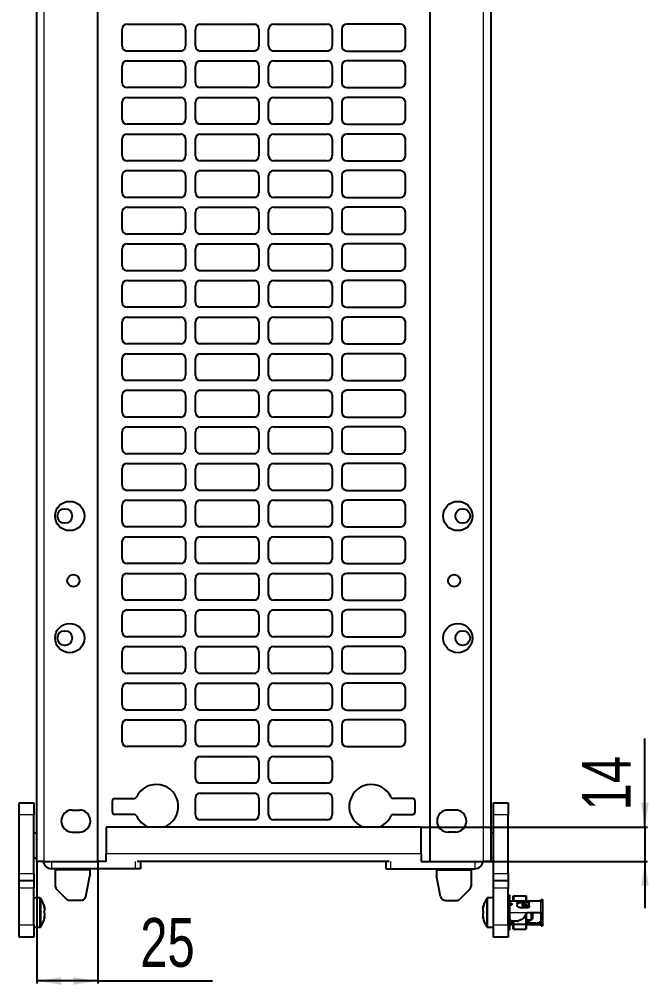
# Model space of a CAD drawing. Header units: millimetres. Extents: x -287 to 523, y -14 to 1990.
# Drawn here: x 265.5 to 523.4, y 114.7 to 510.3 of the extents above; entities that cross this region are included whole.
import ezdxf

# ---------------------------------------------------------------- set-up
doc = ezdxf.new("R2010")
doc.units = ezdxf.units.MM
doc.layers.add('FORMAT', color=7, linetype='Continuous')
doc.styles.add('SLDTEXTSTYLE0', font='TXT', dxfattribs={"width": 0.75})
doc.dimstyles.new('SLDDIMSTYLE0', dxfattribs={"dimtxt": 20, "dimasz": 10, "dimexe": 0, "dimexo": 0.0625, "dimgap": 5, "dimtad": 2, "dimdec": 1, "dimrnd": 1e-09, "dimzin": 12, "dimdsep": 46, "dimtxsty": 'SLDTEXTSTYLE0', "dimsah": 1, "dimcen": 0.09, "dimadec": 0, "dimazin": 3, "dimtfac": 1, "dimtofl": 0, "dimtmove": 0, "dimatfit": 3, "dimfxl": 0, "dimfrac": 2, "dimtolj": 1, "dimtzin": 12, "dimarcsym": 0})
doc.dimstyles.new('SLDDIMSTYLE1', dxfattribs={"dimtxt": 20, "dimasz": 10, "dimexe": 0, "dimexo": 0.0625, "dimgap": 5, "dimtad": 2, "dimdec": 1, "dimrnd": 1e-09, "dimzin": 12, "dimdsep": 46, "dimtxsty": 'SLDTEXTSTYLE0', "dimsah": 1, "dimcen": 0.09, "dimadec": 0, "dimazin": 3, "dimtfac": 1, "dimtmove": 0, "dimatfit": 0, "dimfxl": 0, "dimfrac": 2, "dimtolj": 1, "dimtzin": 12, "dimarcsym": 0})

# ---------------------------------------------------------------- blocks, each defined once
blk = doc.blocks.new('_D_7')
at = {"layer": 'FORMAT'}
for p, q in [((272.67, 165.25), (272.67, 115.26)), ((297.67, 165.25), (297.67, 115.26)), ((297.67, 116.26), (272.67, 116.26)), ((297.67, 116.26), (344.63, 116.26))]:
    blk.add_line(p, q, dxfattribs=at)
for points in [[(272.67, 116.26), (282.67, 114.72), (282.67, 117.8)], [(297.67, 116.26), (287.67, 117.8), (287.67, 114.72)]]:
    blk.add_solid(points, dxfattribs=at)
at = {"layer": 'FORMAT', "insert": (315.07, 142.04), "char_height": 20, "attachment_point": 1, "style": 'SLDTEXTSTYLE0'}
blk.add_mtext('25', dxfattribs=at)
blk = doc.blocks.new('_D_8')
at = {"layer": 'FORMAT'}
for p, q in [((521.82, 179.25), (521.82, 215.66)), ((430.18, 179.25), (522.82, 179.25)), ((521.82, 179.25), (521.82, 165.25)), ((430.18, 165.25), (522.82, 165.25)), ((521.82, 165.25), (521.82, 146.02))]:
    blk.add_line(p, q, dxfattribs=at)
for points in [[(521.82, 179.25), (523.36, 189.25), (520.28, 189.25)], [(521.82, 165.25), (520.28, 155.25), (523.36, 155.25)]]:
    blk.add_solid(points, dxfattribs=at)
at = {"layer": 'FORMAT', "insert": (496.04, 186.1), "char_height": 20, "attachment_point": 1, "rotation": 90, "style": 'SLDTEXTSTYLE0'}
blk.add_mtext('14', dxfattribs=at)

msp = doc.modelspace()

# ---------------------------------------------------------------- linework, layer by layer
at = {"color": 7, "linetype": 'Continuous', "lineweight": 25}
for p, q in [((272.67, 165.26), (272.67, 1848.26)), ((458.67, 1848.26), (458.67, 165.26)), ((297.67, 165.26), (297.67, 1819.06)), ((433.67, 1819.06), (433.67, 165.26)), ((309.67, 508.26), (331.67, 508.26)), ((339.67, 508.26), (361.67, 508.26)), ((369.67, 508.26), (391.67, 508.26)), ((421.67, 508.26), (399.67, 508.26)), ((307.67, 499.26), (307.67, 506.26)), ((333.67, 506.26), (333.67, 499.26)), ((337.67, 499.26), (337.67, 506.26)), ((363.67, 506.26), (363.67, 499.26)), ((367.67, 499.26), (367.67, 506.26)), ((393.67, 506.26), (393.67, 499.26)), ((397.67, 506.26), (397.67, 499.26)), ((423.67, 499.26), (423.67, 506.26)), ((331.67, 497.26), (309.67, 497.26)), ((361.67, 497.26), (339.67, 497.26)), ((391.67, 497.26), (369.67, 497.26)), ((399.67, 497.26), (421.67, 497.26)), ((307.67, 484.26), (307.67, 491.26)), ((309.67, 493.26), (331.67, 493.26)), ((333.67, 491.26), (333.67, 484.26)), ((337.67, 484.26), (337.67, 491.26)), ((339.67, 493.26), (361.67, 493.26)), ((363.67, 491.26), (363.67, 484.26)), ((367.67, 484.26), (367.67, 491.26)), ((369.67, 493.26), (391.67, 493.26)), ((393.67, 491.26), (393.67, 484.26)), ((397.67, 491.26), (397.67, 484.26)), ((421.67, 493.26), (399.67, 493.26)), ((423.67, 484.26), (423.67, 491.26)), ((331.67, 482.26), (309.67, 482.26)), ((361.67, 482.26), (339.67, 482.26)), ((391.67, 482.26), (369.67, 482.26)), ((399.67, 482.26), (421.67, 482.26)), ((307.67, 469.26), (307.67, 476.26)), ((309.67, 478.26), (331.67, 478.26)), ((333.67, 476.26), (333.67, 469.26)), ((337.67, 469.26), (337.67, 476.26)), ((339.67, 478.26), (361.67, 478.26)), ((363.67, 476.26), (363.67, 469.26)), ((367.67, 469.26), (367.67, 476.26)), ((369.67, 478.26), (391.67, 478.26)), ((393.67, 476.26), (393.67, 469.26)), ((397.67, 476.26), (397.67, 469.26)), ((421.67, 478.26), (399.67, 478.26)), ((423.67, 469.26), (423.67, 476.26)), ((331.67, 467.26), (309.67, 467.26)), ((361.67, 467.26), (339.67, 467.26)), ((391.67, 467.26), (369.67, 467.26)), ((399.67, 467.26), (421.67, 467.26)), ((309.67, 463.26), (331.67, 463.26)), ((339.67, 463.26), (361.67, 463.26)), ((369.67, 463.26), (391.67, 463.26)), ((421.67, 463.26), (399.67, 463.26)), ((307.67, 454.26), (307.67, 461.26)), ((333.67, 461.26), (333.67, 454.26)), ((337.67, 454.26), (337.67, 461.26)), ((363.67, 461.26), (363.67, 454.26)), ((367.67, 454.26), (367.67, 461.26)), ((393.67, 461.26), (393.67, 454.26)), ((397.67, 461.26), (397.67, 454.26)), ((423.67, 454.26), (423.67, 461.26)), ((331.67, 452.26), (309.67, 452.26)), ((361.67, 452.26), (339.67, 452.26)), ((391.67, 452.26), (369.67, 452.26)), ((399.67, 452.26), (421.67, 452.26)), ((309.67, 448.26), (331.67, 448.26)), ((339.67, 448.26), (361.67, 448.26)), ((369.67, 448.26), (391.67, 448.26)), ((421.67, 448.26), (399.67, 448.26)), ((307.67, 439.26), (307.67, 446.26)), ((333.67, 446.26), (333.67, 439.26)), ((337.67, 439.26), (337.67, 446.26)), ((363.67, 446.26), (363.67, 439.26)), ((367.67, 439.26), (367.67, 446.26)), ((393.67, 446.26), (393.67, 439.26)), ((397.67, 446.26), (397.67, 439.26)), ((423.67, 439.26), (423.67, 446.26)), ((331.67, 437.26), (309.67, 437.26)), ((361.67, 437.26), (339.67, 437.26)), ((391.67, 437.26), (369.67, 437.26)), ((399.67, 437.26), (421.67, 437.26)), ((307.67, 424.26), (307.67, 431.26)), ((309.67, 433.26), (331.67, 433.26)), ((333.67, 431.26), (333.67, 424.26)), ((337.67, 424.26), (337.67, 431.26)), ((339.67, 433.26), (361.67, 433.26)), ((363.67, 431.26), (363.67, 424.26)), ((367.67, 424.26), (367.67, 431.26)), ((369.67, 433.26), (391.67, 433.26)), ((393.67, 431.26), (393.67, 424.26)), ((397.67, 431.26), (397.67, 424.26)), ((421.67, 433.26), (399.67, 433.26)), ((423.67, 424.26), (423.67, 431.26)), ((331.67, 422.26), (309.67, 422.26)), ((361.67, 422.26), (339.67, 422.26)), ((391.67, 422.26), (369.67, 422.26)), ((399.67, 422.26), (421.67, 422.26)), ((307.67, 409.26), (307.67, 416.26)), ((309.67, 418.26), (331.67, 418.26)), ((333.67, 416.26), (333.67, 409.26)), ((337.67, 409.26), (337.67, 416.26)), ((339.67, 418.26), (361.67, 418.26)), ((363.67, 416.26), (363.67, 409.26)), ((367.67, 409.26), (367.67, 416.26)), ((369.67, 418.26), (391.67, 418.26)), ((393.67, 416.26), (393.67, 409.26)), ((397.67, 416.26), (397.67, 409.26)), ((421.67, 418.26), (399.67, 418.26)), ((423.67, 409.26), (423.67, 416.26)), ((331.67, 407.26), (309.67, 407.26)), ((361.67, 407.26), (339.67, 407.26)), ((391.67, 407.26), (369.67, 407.26)), ((399.67, 407.26), (421.67, 407.26)), ((307.67, 394.26), (307.67, 401.26)), ((309.67, 403.26), (331.67, 403.26)), ((333.67, 401.26), (333.67, 394.26)), ((337.67, 394.26), (337.67, 401.26)), ((339.67, 403.26), (361.67, 403.26)), ((363.67, 401.26), (363.67, 394.26)), ((367.67, 394.26), (367.67, 401.26)), ((369.67, 403.26), (391.67, 403.26)), ((393.67, 401.26), (393.67, 394.26)), ((397.67, 401.26), (397.67, 394.26)), ((421.67, 403.26), (399.67, 403.26)), ((423.67, 394.26), (423.67, 401.26)), ((331.67, 392.26), (309.67, 392.26)), ((361.67, 392.26), (339.67, 392.26)), ((391.67, 392.26), (369.67, 392.26)), ((399.67, 392.26), (421.67, 392.26)), ((309.67, 388.26), (331.67, 388.26)), ((339.67, 388.26), (361.67, 388.26)), ((369.67, 388.26), (391.67, 388.26)), ((421.67, 388.26), (399.67, 388.26)), ((307.67, 379.26), (307.67, 386.26)), ((333.67, 386.26), (333.67, 379.26)), ((337.67, 379.26), (337.67, 386.26)), ((363.67, 386.26), (363.67, 379.26)), ((367.67, 379.26), (367.67, 386.26)), ((393.67, 386.26), (393.67, 379.26)), ((397.67, 386.26), (397.67, 379.26)), ((423.67, 379.26), (423.67, 386.26)), ((331.67, 377.26), (309.67, 377.26)), ((361.67, 377.26), (339.67, 377.26)), ((391.67, 377.26), (369.67, 377.26)), ((399.67, 377.26), (421.67, 377.26)), ((309.67, 373.26), (331.67, 373.26)), ((339.67, 373.26), (361.67, 373.26)), ((369.67, 373.26), (391.67, 373.26)), ((421.67, 373.26), (399.67, 373.26)), ((307.67, 364.26), (307.67, 371.26)), ((333.67, 371.26), (333.67, 364.26)), ((337.67, 364.26), (337.67, 371.26)), ((363.67, 371.26), (363.67, 364.26)), ((367.67, 364.26), (367.67, 371.26)), ((393.67, 371.26), (393.67, 364.26)), ((397.67, 371.26), (397.67, 364.26)), ((423.67, 364.26), (423.67, 371.26)), ((331.67, 362.26), (309.67, 362.26)), ((361.67, 362.26), (339.67, 362.26)), ((391.67, 362.26), (369.67, 362.26)), ((399.67, 362.26), (421.67, 362.26)), ((307.67, 349.26), (307.67, 356.26)), ((309.67, 358.26), (331.67, 358.26)), ((333.67, 356.26), (333.67, 349.26)), ((337.67, 349.26), (337.67, 356.26)), ((339.67, 358.26), (361.67, 358.26)), ((363.67, 356.26), (363.67, 349.26)), ((367.67, 349.26), (367.67, 356.26)), ((369.67, 358.26), (391.67, 358.26)), ((393.67, 356.26), (393.67, 349.26)), ((397.67, 356.26), (397.67, 349.26)), ((421.67, 358.26), (399.67, 358.26)), ((423.67, 349.26), (423.67, 356.26)), ((331.67, 347.26), (309.67, 347.26)), ((361.67, 347.26), (339.67, 347.26)), ((391.67, 347.26), (369.67, 347.26)), ((399.67, 347.26), (421.67, 347.26)), ((307.67, 334.26), (307.67, 341.26)), ((309.67, 343.26), (331.67, 343.26)), ((333.67, 341.26), (333.67, 334.26)), ((337.67, 334.26), (337.67, 341.26)), ((339.67, 343.26), (361.67, 343.26)), ((363.67, 341.26), (363.67, 334.26)), ((367.67, 334.26), (367.67, 341.26)), ((369.67, 343.26), (391.67, 343.26)), ((393.67, 341.26), (393.67, 334.26)), ((397.67, 341.26), (397.67, 334.26)), ((421.67, 343.26), (399.67, 343.26)), ((423.67, 334.26), (423.67, 341.26)), ((331.67, 332.26), (309.67, 332.26)), ((361.67, 332.26), (339.67, 332.26)), ((391.67, 332.26), (369.67, 332.26)), ((399.67, 332.26), (421.67, 332.26)), ((307.67, 319.26), (307.67, 326.26)), ((309.67, 328.26), (331.67, 328.26)), ((333.67, 326.26), (333.67, 319.26)), ((337.67, 319.26), (337.67, 326.26)), ((339.67, 328.26), (361.67, 328.26)), ((363.67, 326.26), (363.67, 319.26)), ((367.67, 319.26), (367.67, 326.26)), ((369.67, 328.26), (391.67, 328.26)), ((393.67, 326.26), (393.67, 319.26)), ((397.67, 326.26), (397.67, 319.26)), ((421.67, 328.26), (399.67, 328.26)), ((423.67, 319.26), (423.67, 326.26)), ((331.67, 317.26), (309.67, 317.26)), ((361.67, 317.26), (339.67, 317.26)), ((391.67, 317.26), (369.67, 317.26)), ((399.67, 317.26), (421.67, 317.26)), ((309.67, 313.26), (331.67, 313.26)), ((339.67, 313.26), (361.67, 313.26)), ((369.67, 313.26), (391.67, 313.26)), ((421.67, 313.26), (399.67, 313.26)), ((307.67, 304.26), (307.67, 311.26)), ((333.67, 311.26), (333.67, 304.26)), ((337.67, 304.26), (337.67, 311.26)), ((363.67, 311.26), (363.67, 304.26)), ((367.67, 304.26), (367.67, 311.26)), ((393.67, 311.26), (393.67, 304.26)), ((397.67, 311.26), (397.67, 304.26)), ((423.67, 304.26), (423.67, 311.26)), ((331.67, 302.26), (309.67, 302.26)), ((361.67, 302.26), (339.67, 302.26)), ((391.67, 302.26), (369.67, 302.26)), ((399.67, 302.26), (421.67, 302.26)), ((309.67, 298.26), (331.67, 298.26)), ((339.67, 298.26), (361.67, 298.26)), ((369.67, 298.26), (391.67, 298.26)), ((421.67, 298.26), (399.67, 298.26)), ((307.67, 289.26), (307.67, 296.26)), ((333.67, 296.26), (333.67, 289.26)), ((337.67, 289.26), (337.67, 296.26)), ((363.67, 296.26), (363.67, 289.26)), ((367.67, 289.26), (367.67, 296.26)), ((393.67, 296.26), (393.67, 289.26)), ((397.67, 296.26), (397.67, 289.26)), ((423.67, 289.26), (423.67, 296.26)), ((331.67, 287.26), (309.67, 287.26)), ((361.67, 287.26), (339.67, 287.26)), ((391.67, 287.26), (369.67, 287.26)), ((399.67, 287.26), (421.67, 287.26)), ((307.67, 274.26), (307.67, 281.26)), ((309.67, 283.26), (331.67, 283.26)), ((333.67, 281.26), (333.67, 274.26)), ((337.67, 274.26), (337.67, 281.26)), ((339.67, 283.26), (361.67, 283.26)), ((363.67, 281.26), (363.67, 274.26)), ((367.67, 274.26), (367.67, 281.26)), ((369.67, 283.26), (391.67, 283.26)), ((393.67, 281.26), (393.67, 274.26)), ((397.67, 281.26), (397.67, 274.26)), ((421.67, 283.26), (399.67, 283.26)), ((423.67, 274.26), (423.67, 281.26)), ((331.67, 272.26), (309.67, 272.26)), ((361.67, 272.26), (339.67, 272.26)), ((391.67, 272.26), (369.67, 272.26)), ((399.67, 272.26), (421.67, 272.26)), ((307.67, 259.26), (307.67, 266.26)), ((309.67, 268.26), (331.67, 268.26)), ((333.67, 266.26), (333.67, 259.26)), ((337.67, 259.26), (337.67, 266.26)), ((339.67, 268.26), (361.67, 268.26)), ((363.67, 266.26), (363.67, 259.26)), ((367.67, 259.26), (367.67, 266.26)), ((369.67, 268.26), (391.67, 268.26)), ((393.67, 266.26), (393.67, 259.26)), ((397.67, 266.26), (397.67, 259.26)), ((421.67, 268.26), (399.67, 268.26)), ((423.67, 259.26), (423.67, 266.26)), ((331.67, 257.26), (309.67, 257.26)), ((361.67, 257.26), (339.67, 257.26)), ((391.67, 257.26), (369.67, 257.26)), ((399.67, 257.26), (421.67, 257.26)), ((309.67, 253.26), (331.67, 253.26)), ((339.67, 253.26), (361.67, 253.26)), ((369.67, 253.26), (391.67, 253.26)), ((421.67, 253.26), (399.67, 253.26)), ((307.67, 244.26), (307.67, 251.26)), ((333.67, 251.26), (333.67, 244.26)), ((337.67, 244.26), (337.67, 251.26)), ((363.67, 251.26), (363.67, 244.26)), ((367.67, 244.26), (367.67, 251.26)), ((393.67, 251.26), (393.67, 244.26)), ((397.67, 251.26), (397.67, 244.26)), ((423.67, 244.26), (423.67, 251.26)), ((331.67, 242.26), (309.67, 242.26)), ((361.67, 242.26), (339.67, 242.26)), ((391.67, 242.26), (369.67, 242.26)), ((399.67, 242.26), (421.67, 242.26)), ((309.67, 238.26), (331.67, 238.26)), ((339.67, 238.26), (361.67, 238.26)), ((369.67, 238.26), (391.67, 238.26)), ((421.67, 238.26), (399.67, 238.26)), ((307.67, 229.26), (307.67, 236.26)), ((333.67, 236.26), (333.67, 229.26)), ((337.67, 229.26), (337.67, 236.26)), ((363.67, 236.26), (363.67, 229.26)), ((367.67, 229.26), (367.67, 236.26)), ((393.67, 236.26), (393.67, 229.26)), ((397.67, 236.26), (397.67, 229.26)), ((423.67, 229.26), (423.67, 236.26)), ((331.67, 227.26), (309.67, 227.26)), ((361.67, 227.26), (339.67, 227.26)), ((391.67, 227.26), (369.67, 227.26)), ((399.67, 227.26), (421.67, 227.26)), ((309.67, 223.26), (331.67, 223.26)), ((339.67, 223.26), (361.67, 223.26)), ((369.67, 223.26), (391.67, 223.26)), ((421.67, 223.26), (399.67, 223.26)), ((307.67, 214.26), (307.67, 221.26)), ((333.67, 221.26), (333.67, 214.26)), ((337.67, 214.26), (337.67, 221.26)), ((363.67, 221.26), (363.67, 214.26)), ((367.67, 214.26), (367.67, 221.26)), ((393.67, 221.26), (393.67, 214.26)), ((397.67, 221.26), (397.67, 214.26)), ((423.67, 214.26), (423.67, 221.26)), ((331.67, 212.26), (309.67, 212.26)), ((361.67, 212.26), (339.67, 212.26)), ((391.67, 212.26), (369.67, 212.26)), ((399.67, 212.26), (421.67, 212.26)), ((337.67, 199.26), (337.67, 206.26)), ((339.67, 208.26), (361.67, 208.26)), ((363.67, 206.26), (363.67, 199.26)), ((367.67, 199.26), (367.67, 206.26)), ((369.67, 208.26), (391.67, 208.26)), ((393.67, 206.26), (393.67, 199.26)), ((361.67, 197.26), (339.67, 197.26)), ((391.67, 197.26), (369.67, 197.26)), ((303.67, 185.5), (303.67, 190)), ((304.67, 191), (312.62, 191)), ((337.67, 184.26), (337.67, 191.26)), ((339.67, 193.26), (361.67, 193.26)), ((363.67, 191.26), (363.67, 184.26)), ((367.67, 184.26), (367.67, 191.26)), ((369.67, 193.26), (391.67, 193.26)), ((393.67, 191.26), (393.67, 184.26)), ((426.67, 191), (418.72, 191)), ((427.67, 185.5), (427.67, 190)), ((265.52, 189.26), (271.52, 189.26)), ((265.52, 184.26), (265.52, 189.26)), ((271.52, 189.26), (271.52, 184.26)), ((287.17, 186.26), (290.17, 186.26)), ((444.17, 186.26), (441.17, 186.26)), ((459.82, 189.26), (465.82, 189.26)), ((459.82, 184.26), (459.82, 189.26)), ((465.82, 189.26), (465.82, 184.26)), ((265.52, 160.26), (265.52, 184.26)), ((271.52, 160.26), (271.52, 184.26)), ((312.62, 184.5), (304.67, 184.5)), ((361.67, 182.26), (339.67, 182.26)), ((391.67, 182.26), (369.67, 182.26)), ((418.72, 184.5), (426.67, 184.5)), ((459.82, 160.26), (459.82, 184.26)), ((465.82, 160.26), (465.82, 184.26)), ((430.17, 179.25), (301.17, 179.25)), ((301.17, 179.25), (301.17, 168.35)), ((430.17, 168.35), (430.17, 179.25)), ((272.67, 176.76), (271.52, 176.76)), ((287.17, 177.26), (290.17, 177.26)), ((444.17, 177.26), (441.17, 177.26)), ((459.82, 176.76), (458.67, 176.76)), ((271.52, 166.76), (272.67, 166.76)), ((301.17, 165.25), (301.17, 168.35)), ((430.17, 168.35), (430.17, 165.25)), ((458.67, 166.76), (459.82, 166.76)), ((275.77, 165.26), (272.67, 165.26)), ((275.77, 165.26), (297.67, 165.26)), ((313.12, 162.26), (278.77, 162.26)), ((280.27, 162.26), (280.27, 161.66)), ((294.42, 162.26), (294.42, 161.66)), ((301.17, 165.26), (297.67, 165.26)), ((315.12, 162.26), (313.12, 162.26)), ((417.1, 165.25), (313.75, 165.25)), ((315.12, 165.25), (315.12, 162.26)), ((415.72, 165.25), (415.72, 162.26)), ((415.72, 162.26), (417.72, 162.26)), ((417.72, 162.26), (452.07, 162.26)), ((430.17, 165.26), (433.67, 165.26)), ((433.67, 165.26), (455.57, 165.26)), ((436.42, 162.26), (436.42, 161.66)), ((450.57, 162.26), (450.57, 161.66)), ((458.67, 165.26), (455.57, 165.26)), ((265.52, 157.26), (265.52, 160.26)), ((271.52, 160.26), (271.52, 157.26)), ((280.27, 161.66), (280.27, 155.09)), ((292.74, 150.87), (294.42, 159.26)), ((294.42, 161.66), (294.42, 159.26)), ((436.42, 161.66), (436.42, 159.26)), ((438.1, 150.87), (436.42, 159.26)), ((450.57, 161.66), (450.57, 155.09)), ((459.82, 157.26), (459.82, 160.26)), ((465.82, 160.26), (465.82, 157.26)), ((271.52, 157.26), (265.52, 157.26)), ((265.52, 154.26), (265.52, 157.26)), ((265.52, 139.26), (265.52, 154.26)), ((271.52, 157.26), (271.52, 154.26)), ((271.52, 139.26), (271.52, 154.26)), ((465.82, 157.26), (459.82, 157.26)), ((459.82, 154.26), (459.82, 157.26)), ((459.82, 139.26), (459.82, 154.26)), ((465.82, 157.26), (465.82, 154.26)), ((465.82, 139.26), (465.82, 154.26)), ((280.86, 153.68), (284.69, 149.85)), ((449.99, 153.68), (446.16, 149.85)), ((466.32, 151.36), (465.82, 151.36)), ((466.32, 151.36), (466.32, 149.9)), ((467.82, 150.98), (468.02, 151.11)), ((467.82, 149.11), (467.82, 150.98)), ((468.02, 151.11), (468.02, 149.11)), ((468.02, 151.11), (473.11, 151.11)), ((473.11, 149.11), (473.11, 151.11)), ((473.11, 151.11), (473.22, 150.88)), ((473.22, 150.88), (473.22, 149.11)), ((273.85, 150.26), (271.52, 150.26)), ((290.78, 149.26), (286.1, 149.26)), ((440.06, 149.26), (444.74, 149.26)), ((459.82, 150.26), (457.5, 150.26)), ((465.82, 149.9), (466.32, 149.9)), ((465.82, 148.58), (466.32, 148.58)), ((466.32, 148.58), (466.32, 149.9)), ((466.32, 148.58), (466.32, 144.26)), ((466.62, 147.26), (466.36, 147.26)), ((466.52, 149.11), (477.12, 149.11)), ((466.77, 148.11), (466.52, 148.11)), ((466.77, 147.71), (466.52, 147.71)), ((466.77, 147.22), (466.52, 147.22)), ((466.62, 147.22), (466.62, 147.71)), ((467.32, 147.75), (467.32, 147.63)), ((469.42, 148.01), (469.42, 147.34)), ((470.62, 148.66), (473.92, 148.66)), ((472.34, 148.21), (470.62, 148.21)), ((471.49, 147.46), (471.49, 147.48)), ((471.54, 147.32), (471.77, 147.02)), ((473.11, 146.31), (473.11, 147.08)), ((473.22, 147.04), (473.22, 146.31)), ((474.42, 148.42), (474.42, 148.21)), ((474.42, 147.08), (474.42, 148.21)), ((474.42, 147.08), (474.42, 146.75)), ((477.12, 149.11), (479.12, 149.11)), ((479.32, 149.69), (479.82, 149.69)), ((479.32, 149.08), (479.32, 149.69)), ((479.82, 149.69), (479.82, 148.41)), ((479.82, 148.41), (479.82, 144.26)), ((455.4, 146.11), (455.43, 146.11)), ((466.32, 144.26), (465.82, 144.26)), ((465.82, 142.96), (466.32, 142.96)), ((466.32, 142.42), (465.82, 142.42)), ((466.32, 144.26), (466.52, 144.26)), ((466.32, 142.96), (466.32, 142.42)), ((466.32, 142.82), (466.52, 142.81)), ((466.32, 142.42), (466.32, 137.16)), ((466.52, 141.51), (466.52, 144.26)), ((470.62, 146.31), (473.92, 146.31)), ((472.37, 142.26), (473.52, 144.26)), ((473.11, 142.26), (473.11, 143.54)), ((473.22, 143.74), (473.22, 142.26)), ((473.52, 144.26), (479.12, 144.26)), ((475.32, 141.26), (475.32, 144.26)), ((475.82, 144.26), (475.82, 141.76)), ((479.12, 144.26), (479.82, 144.26)), ((479.32, 144.13), (479.32, 144.26)), ((479.32, 144.13), (479.82, 144.13)), ((479.32, 142.44), (479.32, 144.13)), ((479.32, 142.44), (479.82, 142.44)), ((479.32, 138.83), (479.32, 142.44)), ((479.82, 144.26), (479.82, 144.13)), ((479.82, 144.13), (479.82, 142.44)), ((479.82, 142.44), (479.82, 138.83)), ((265.52, 134.26), (265.52, 139.26)), ((271.52, 139.26), (271.52, 134.26)), ((459.82, 134.26), (459.82, 139.26)), ((465.82, 139.26), (465.82, 134.26)), ((466.32, 141.26), (466.57, 141.26)), ((466.62, 140.81), (466.52, 140.81)), ((467.82, 139.91), (466.52, 139.91)), ((466.52, 139.41), (467.82, 139.41)), ((466.62, 140.11), (466.62, 141.14)), ((466.62, 140.11), (467.82, 140.11)), ((469.42, 140.76), (467.27, 140.76)), ((467.82, 139.58), (467.82, 140.76)), ((468.02, 139.57), (467.82, 139.58)), ((467.82, 137.55), (467.82, 139.58)), ((468.02, 140.76), (468.02, 139.57)), ((468.02, 139.57), (473.11, 139.57)), ((468.02, 139.57), (468.02, 137.42)), ((472.37, 142.26), (473.11, 142.26)), ((473.11, 139.57), (473.11, 142.26)), ((473.22, 142.26), (473.11, 142.26)), ((473.22, 139.6), (473.11, 139.57)), ((473.11, 137.42), (473.11, 139.57)), ((473.22, 142.26), (473.22, 139.6)), ((473.22, 141.26), (475.32, 141.26)), ((474.42, 140.72), (473.22, 140.6)), ((473.92, 140.32), (473.22, 140.32)), ((477.12, 139.91), (473.22, 139.91)), ((473.22, 139.6), (473.22, 137.65)), ((473.22, 139.41), (477.12, 139.41)), ((474.42, 140.72), (474.42, 141.26)), ((474.42, 140.56), (474.42, 140.72)), ((475.32, 141.26), (475.82, 141.76)), ((477.12, 139.91), (477.12, 139.41)), ((477.12, 139.41), (479.12, 139.41)), ((478.62, 140.32), (478.62, 139.87)), ((479.12, 140.32), (478.62, 140.32)), ((478.62, 139.87), (479.12, 139.87)), ((479.12, 139.87), (479.12, 140.32)), ((479.32, 138.83), (479.82, 138.83)), ((271.52, 138.26), (273.85, 138.26)), ((457.5, 138.26), (459.82, 138.26)), ((465.82, 137.16), (466.32, 137.16)), ((468.02, 137.42), (467.82, 137.55)), ((468.02, 137.42), (473.11, 137.42)), ((473.22, 137.65), (473.11, 137.42)), ((271.52, 134.26), (265.52, 134.26)), ((465.82, 134.26), (459.82, 134.26))]:
    msp.add_line(p, q, dxfattribs=at)
at = {"color": 8, "linetype": 'Continuous', "lineweight": 18}
for p, q in [((275.77, 165.26), (275.77, 1819.06)), ((455.57, 1819.06), (455.57, 165.26)), ((271.52, 184.26), (265.52, 184.26)), ((465.82, 184.26), (459.82, 184.26)), ((430.17, 168.35), (301.17, 168.35)), ((278.77, 165.26), (278.77, 162.26)), ((313.12, 162.26), (313.12, 165.25)), ((417.72, 162.26), (417.72, 165.25)), ((452.07, 165.26), (452.07, 162.26)), ((265.52, 160.26), (271.52, 160.26)), ((294.42, 161.66), (280.27, 161.66)), ((436.42, 161.66), (450.57, 161.66)), ((459.82, 160.26), (465.82, 160.26)), ((271.52, 154.26), (265.52, 154.26)), ((465.82, 154.26), (459.82, 154.26)), ((273.85, 150.26), (273.85, 147.82)), ((273.85, 147.82), (273.85, 138.26)), ((274.29, 150.03), (274.29, 147.69)), ((274.29, 147.69), (274.29, 138.49)), ((457.06, 138.49), (457.06, 150.03)), ((457.5, 138.26), (457.5, 150.26)), ((466.52, 149.11), (466.52, 148.11)), ((466.52, 147.22), (466.52, 144.26)), ((466.77, 147.71), (466.77, 148.11)), ((470.62, 148.66), (470.62, 148.21)), ((473.92, 148.21), (473.92, 148.66)), ((479.12, 144.26), (479.12, 149.11)), ((466.52, 144.26), (473.52, 144.26)), ((479.12, 140.52), (479.12, 144.26)), ((265.52, 139.26), (271.52, 139.26)), ((459.82, 139.26), (465.82, 139.26)), ((466.52, 140.81), (466.52, 139.91))]:
    msp.add_line(p, q, dxfattribs=at)
at = {"color": 7, "linetype": 'Continuous', "lineweight": 25, "flags": 128}
for points in [[(416.18, 181.53), (416.31, 181.68), (416.34, 181.71)], [(466.32, 147.74), (466.39, 147.72), (466.52, 147.71)], [(466.32, 147.34), (466.33, 147.31), (466.34, 147.29), (466.36, 147.27), (466.38, 147.25), (466.41, 147.24), (466.45, 147.22), (466.48, 147.22), (466.52, 147.22)], [(466.62, 147.39), (466.58, 147.3), (466.57, 147.26)], [(466.32, 140.79), (466.39, 140.8), (466.52, 140.81)], [(466.32, 139.88), (466.39, 139.9), (466.52, 139.91)], [(479.12, 139.41), (479.26, 139.43), (479.32, 139.44)]]:
    msp.add_lwpolyline(points, dxfattribs=at)
at = {"color": 7, "linetype": 'Continuous', "lineweight": 25}
for centre, radius in [((286.17, 306.76), 6), ((445.17, 306.76), 6), ((284.17, 306.76), 3), ((447.17, 306.76), 3), ((287.67, 280.26), 2.5), ((443.67, 280.26), 2.5), ((286.17, 256.76), 6), ((445.17, 256.76), 6), ((284.17, 256.76), 3), ((447.17, 256.76), 3)]:
    msp.add_circle(centre, radius, dxfattribs=at)
for centre, radius, start, end in [((309.67, 506.26), 2, 90, 180), ((331.67, 506.26), 2, 0, 90), ((339.67, 506.26), 2, 90, 180), ((361.67, 506.26), 2, 0, 90), ((369.67, 506.26), 2, 90, 180), ((391.67, 506.26), 2, 0, 90), ((399.67, 506.26), 2, 90, 180), ((421.67, 506.26), 2, 0, 90), ((309.67, 499.26), 2, 180, 270), ((331.67, 499.26), 2, 270, 0), ((339.67, 499.26), 2, 180, 270), ((361.67, 499.26), 2, 270, 0), ((369.67, 499.26), 2, 180, 270), ((391.67, 499.26), 2, 270, 0), ((399.67, 499.26), 2, 180, 270), ((421.67, 499.26), 2, 270, 0), ((309.67, 491.26), 2, 90, 180), ((331.67, 491.26), 2, 0, 90), ((339.67, 491.26), 2, 90, 180), ((361.67, 491.26), 2, 0, 90), ((369.67, 491.26), 2, 90, 180), ((391.67, 491.26), 2, 0, 90), ((399.67, 491.26), 2, 90, 180), ((421.67, 491.26), 2, 0, 90), ((309.67, 484.26), 2, 180, 270), ((331.67, 484.26), 2, 270, 0), ((339.67, 484.26), 2, 180, 270), ((361.67, 484.26), 2, 270, 0), ((369.67, 484.26), 2, 180, 270), ((391.67, 484.26), 2, 270, 0), ((399.67, 484.26), 2, 180, 270), ((421.67, 484.26), 2, 270, 0), ((309.67, 476.26), 2, 90, 180), ((331.67, 476.26), 2, 0, 90), ((339.67, 476.26), 2, 90, 180), ((361.67, 476.26), 2, 0, 90), ((369.67, 476.26), 2, 90, 180), ((391.67, 476.26), 2, 0, 90), ((399.67, 476.26), 2, 90, 180), ((421.67, 476.26), 2, 0, 90), ((309.67, 469.26), 2, 180, 270), ((331.67, 469.26), 2, 270, 0), ((339.67, 469.26), 2, 180, 270), ((361.67, 469.26), 2, 270, 0), ((369.67, 469.26), 2, 180, 270), ((391.67, 469.26), 2, 270, 0), ((399.67, 469.26), 2, 180, 270), ((421.67, 469.26), 2, 270, 0), ((309.67, 461.26), 2, 90, 180), ((331.67, 461.26), 2, 0, 90), ((339.67, 461.26), 2, 90, 180), ((361.67, 461.26), 2, 0, 90), ((369.67, 461.26), 2, 90, 180), ((391.67, 461.26), 2, 0, 90), ((399.67, 461.26), 2, 90, 180), ((421.67, 461.26), 2, 0, 90), ((309.67, 454.26), 2, 180, 270), ((331.67, 454.26), 2, 270, 0), ((339.67, 454.26), 2, 180, 270), ((361.67, 454.26), 2, 270, 0), ((369.67, 454.26), 2, 180, 270), ((391.67, 454.26), 2, 270, 0), ((399.67, 454.26), 2, 180, 270), ((421.67, 454.26), 2, 270, 0), ((309.67, 446.26), 2, 90, 180), ((331.67, 446.26), 2, 0, 90), ((339.67, 446.26), 2, 90, 180), ((361.67, 446.26), 2, 0, 90), ((369.67, 446.26), 2, 90, 180), ((391.67, 446.26), 2, 0, 90), ((399.67, 446.26), 2, 90, 180), ((421.67, 446.26), 2, 0, 90), ((309.67, 439.26), 2, 180, 270), ((331.67, 439.26), 2, 270, 0), ((339.67, 439.26), 2, 180, 270), ((361.67, 439.26), 2, 270, 0), ((369.67, 439.26), 2, 180, 270), ((391.67, 439.26), 2, 270, 0), ((399.67, 439.26), 2, 180, 270), ((421.67, 439.26), 2, 270, 0), ((309.67, 431.26), 2, 90, 180), ((331.67, 431.26), 2, 0, 90), ((339.67, 431.26), 2, 90, 180), ((361.67, 431.26), 2, 0, 90), ((369.67, 431.26), 2, 90, 180), ((391.67, 431.26), 2, 0, 90), ((399.67, 431.26), 2, 90, 180), ((421.67, 431.26), 2, 0, 90), ((309.67, 424.26), 2, 180, 270), ((331.67, 424.26), 2, 270, 0), ((339.67, 424.26), 2, 180, 270), ((361.67, 424.26), 2, 270, 0), ((369.67, 424.26), 2, 180, 270), ((391.67, 424.26), 2, 270, 0), ((399.67, 424.26), 2, 180, 270), ((421.67, 424.26), 2, 270, 0), ((309.67, 416.26), 2, 90, 180), ((331.67, 416.26), 2, 0, 90), ((339.67, 416.26), 2, 90, 180), ((361.67, 416.26), 2, 0, 90), ((369.67, 416.26), 2, 90, 180), ((391.67, 416.26), 2, 0, 90), ((399.67, 416.26), 2, 90, 180), ((421.67, 416.26), 2, 0, 90), ((309.67, 409.26), 2, 180, 270), ((331.67, 409.26), 2, 270, 0), ((339.67, 409.26), 2, 180, 270), ((361.67, 409.26), 2, 270, 0), ((369.67, 409.26), 2, 180, 270), ((391.67, 409.26), 2, 270, 0), ((399.67, 409.26), 2, 180, 270), ((421.67, 409.26), 2, 270, 0), ((309.67, 401.26), 2, 90, 180), ((331.67, 401.26), 2, 0, 90), ((339.67, 401.26), 2, 90, 180), ((361.67, 401.26), 2, 0, 90), ((369.67, 401.26), 2, 90, 180), ((391.67, 401.26), 2, 0, 90), ((399.67, 401.26), 2, 90, 180), ((421.67, 401.26), 2, 0, 90), ((309.67, 394.26), 2, 180, 270), ((331.67, 394.26), 2, 270, 0), ((339.67, 394.26), 2, 180, 270), ((361.67, 394.26), 2, 270, 0), ((369.67, 394.26), 2, 180, 270), ((391.67, 394.26), 2, 270, 0), ((399.67, 394.26), 2, 180, 270), ((421.67, 394.26), 2, 270, 0), ((309.67, 386.26), 2, 90, 180), ((331.67, 386.26), 2, 0, 90), ((339.67, 386.26), 2, 90, 180), ((361.67, 386.26), 2, 0, 90), ((369.67, 386.26), 2, 90, 180), ((391.67, 386.26), 2, 0, 90), ((399.67, 386.26), 2, 90, 180), ((421.67, 386.26), 2, 0, 90), ((309.67, 379.26), 2, 180, 270), ((331.67, 379.26), 2, 270, 0), ((339.67, 379.26), 2, 180, 270), ((361.67, 379.26), 2, 270, 0), ((369.67, 379.26), 2, 180, 270), ((391.67, 379.26), 2, 270, 0), ((399.67, 379.26), 2, 180, 270), ((421.67, 379.26), 2, 270, 0), ((309.67, 371.26), 2, 90, 180), ((331.67, 371.26), 2, 0, 90), ((339.67, 371.26), 2, 90, 180), ((361.67, 371.26), 2, 0, 90), ((369.67, 371.26), 2, 90, 180), ((391.67, 371.26), 2, 0, 90), ((399.67, 371.26), 2, 90, 180), ((421.67, 371.26), 2, 0, 90), ((309.67, 364.26), 2, 180, 270), ((331.67, 364.26), 2, 270, 0), ((339.67, 364.26), 2, 180, 270), ((361.67, 364.26), 2, 270, 0), ((369.67, 364.26), 2, 180, 270), ((391.67, 364.26), 2, 270, 0), ((399.67, 364.26), 2, 180, 270), ((421.67, 364.26), 2, 270, 0), ((309.67, 356.26), 2, 90, 180), ((331.67, 356.26), 2, 0, 90), ((339.67, 356.26), 2, 90, 180), ((361.67, 356.26), 2, 0, 90), ((369.67, 356.26), 2, 90, 180), ((391.67, 356.26), 2, 0, 90), ((399.67, 356.26), 2, 90, 180), ((421.67, 356.26), 2, 0, 90), ((309.67, 349.26), 2, 180, 270), ((331.67, 349.26), 2, 270, 0), ((339.67, 349.26), 2, 180, 270), ((361.67, 349.26), 2, 270, 0), ((369.67, 349.26), 2, 180, 270), ((391.67, 349.26), 2, 270, 0), ((399.67, 349.26), 2, 180, 270), ((421.67, 349.26), 2, 270, 0), ((309.67, 341.26), 2, 90, 180), ((331.67, 341.26), 2, 0, 90), ((339.67, 341.26), 2, 90, 180), ((361.67, 341.26), 2, 0, 90), ((369.67, 341.26), 2, 90, 180), ((391.67, 341.26), 2, 0, 90), ((399.67, 341.26), 2, 90, 180), ((421.67, 341.26), 2, 0, 90), ((309.67, 334.26), 2, 180, 270), ((331.67, 334.26), 2, 270, 0), ((339.67, 334.26), 2, 180, 270), ((361.67, 334.26), 2, 270, 0), ((369.67, 334.26), 2, 180, 270), ((391.67, 334.26), 2, 270, 0), ((399.67, 334.26), 2, 180, 270), ((421.67, 334.26), 2, 270, 0), ((309.67, 326.26), 2, 90, 180), ((331.67, 326.26), 2, 0, 90), ((339.67, 326.26), 2, 90, 180), ((361.67, 326.26), 2, 0, 90), ((369.67, 326.26), 2, 90, 180), ((391.67, 326.26), 2, 0, 90), ((399.67, 326.26), 2, 90, 180), ((421.67, 326.26), 2, 0, 90), ((309.67, 319.26), 2, 180, 270), ((331.67, 319.26), 2, 270, 0), ((339.67, 319.26), 2, 180, 270), ((361.67, 319.26), 2, 270, 0), ((369.67, 319.26), 2, 180, 270), ((391.67, 319.26), 2, 270, 0), ((399.67, 319.26), 2, 180, 270), ((421.67, 319.26), 2, 270, 0), ((309.67, 311.26), 2, 90, 180), ((331.67, 311.26), 2, 0, 90), ((339.67, 311.26), 2, 90, 180), ((361.67, 311.26), 2, 0, 90), ((369.67, 311.26), 2, 90, 180), ((391.67, 311.26), 2, 0, 90), ((399.67, 311.26), 2, 90, 180), ((421.67, 311.26), 2, 0, 90), ((309.67, 304.26), 2, 180, 270), ((331.67, 304.26), 2, 270, 0), ((339.67, 304.26), 2, 180, 270), ((361.67, 304.26), 2, 270, 0), ((369.67, 304.26), 2, 180, 270), ((391.67, 304.26), 2, 270, 0), ((399.67, 304.26), 2, 180, 270), ((421.67, 304.26), 2, 270, 0), ((309.67, 296.26), 2, 90, 180), ((331.67, 296.26), 2, 0, 90), ((339.67, 296.26), 2, 90, 180), ((361.67, 296.26), 2, 0, 90), ((369.67, 296.26), 2, 90, 180), ((391.67, 296.26), 2, 0, 90), ((399.67, 296.26), 2, 90, 180), ((421.67, 296.26), 2, 0, 90), ((309.67, 289.26), 2, 180, 270), ((331.67, 289.26), 2, 270, 0), ((339.67, 289.26), 2, 180, 270), ((361.67, 289.26), 2, 270, 0), ((369.67, 289.26), 2, 180, 270), ((391.67, 289.26), 2, 270, 0), ((399.67, 289.26), 2, 180, 270), ((421.67, 289.26), 2, 270, 0), ((309.67, 281.26), 2, 90, 180), ((331.67, 281.26), 2, 0, 90), ((339.67, 281.26), 2, 90, 180), ((361.67, 281.26), 2, 0, 90), ((369.67, 281.26), 2, 90, 180), ((391.67, 281.26), 2, 0, 90), ((399.67, 281.26), 2, 90, 180), ((421.67, 281.26), 2, 0, 90), ((309.67, 274.26), 2, 180, 270), ((331.67, 274.26), 2, 270, 0), ((339.67, 274.26), 2, 180, 270), ((361.67, 274.26), 2, 270, 0), ((369.67, 274.26), 2, 180, 270), ((391.67, 274.26), 2, 270, 0), ((399.67, 274.26), 2, 180, 270), ((421.67, 274.26), 2, 270, 0), ((309.67, 266.26), 2, 90, 180), ((331.67, 266.26), 2, 0, 90), ((339.67, 266.26), 2, 90, 180), ((361.67, 266.26), 2, 0, 90), ((369.67, 266.26), 2, 90, 180), ((391.67, 266.26), 2, 0, 90), ((399.67, 266.26), 2, 90, 180), ((421.67, 266.26), 2, 0, 90), ((309.67, 259.26), 2, 180, 270), ((331.67, 259.26), 2, 270, 0), ((339.67, 259.26), 2, 180, 270), ((361.67, 259.26), 2, 270, 0), ((369.67, 259.26), 2, 180, 270), ((391.67, 259.26), 2, 270, 0), ((399.67, 259.26), 2, 180, 270), ((421.67, 259.26), 2, 270, 0), ((309.67, 251.26), 2, 90, 180), ((331.67, 251.26), 2, 0, 90), ((339.67, 251.26), 2, 90, 180), ((361.67, 251.26), 2, 0, 90), ((369.67, 251.26), 2, 90, 180), ((391.67, 251.26), 2, 0, 90), ((399.67, 251.26), 2, 90, 180), ((421.67, 251.26), 2, 0, 90), ((309.67, 244.26), 2, 180, 270), ((331.67, 244.26), 2, 270, 0), ((339.67, 244.26), 2, 180, 270), ((361.67, 244.26), 2, 270, 0), ((369.67, 244.26), 2, 180, 270), ((391.67, 244.26), 2, 270, 0), ((399.67, 244.26), 2, 180, 270), ((421.67, 244.26), 2, 270, 0), ((309.67, 236.26), 2, 90, 180), ((331.67, 236.26), 2, 0, 90), ((339.67, 236.26), 2, 90, 180), ((361.67, 236.26), 2, 0, 90), ((369.67, 236.26), 2, 90, 180), ((391.67, 236.26), 2, 0, 90), ((399.67, 236.26), 2, 90, 180), ((421.67, 236.26), 2, 0, 90), ((309.67, 229.26), 2, 180, 270), ((331.67, 229.26), 2, 270, 0), ((339.67, 229.26), 2, 180, 270), ((361.67, 229.26), 2, 270, 0), ((369.67, 229.26), 2, 180, 270), ((391.67, 229.26), 2, 270, 0), ((399.67, 229.26), 2, 180, 270), ((421.67, 229.26), 2, 270, 0), ((309.67, 221.26), 2, 90, 180), ((331.67, 221.26), 2, 0, 90), ((339.67, 221.26), 2, 90, 180), ((361.67, 221.26), 2, 0, 90), ((369.67, 221.26), 2, 90, 180), ((391.67, 221.26), 2, 0, 90), ((399.67, 221.26), 2, 90, 180), ((421.67, 221.26), 2, 0, 90), ((309.67, 214.26), 2, 180, 270), ((331.67, 214.26), 2, 270, 0), ((339.67, 214.26), 2, 180, 270), ((361.67, 214.26), 2, 270, 0), ((369.67, 214.26), 2, 180, 270), ((391.67, 214.26), 2, 270, 0), ((399.67, 214.26), 2, 180, 270), ((421.67, 214.26), 2, 270, 0), ((339.67, 206.26), 2, 90, 180), ((361.67, 206.26), 2, 0, 90), ((369.67, 206.26), 2, 90, 180), ((391.67, 206.26), 2, 0, 90), ((339.67, 199.26), 2, 180, 270), ((361.67, 199.26), 2, 270, 0), ((369.67, 199.26), 2, 180, 270), ((391.67, 199.26), 2, 270, 0), ((321.67, 187.75), 9, 289.1881, 154.8493), ((409.67, 187.75), 9, 25.1507, 250.8119), ((304.67, 190), 1, 90, 180), ((312.62, 192), 1, 270, 334.8493), ((339.67, 191.26), 2, 90, 180), ((361.67, 191.26), 2, 0, 90), ((369.67, 191.26), 2, 90, 180), ((391.67, 191.26), 2, 0, 90), ((418.72, 192), 1, 205.1507, 270), ((426.67, 190), 1, 0, 90), ((287.17, 181.76), 4.5, 90, 270), ((290.17, 181.76), 4.5, 270, 90), ((441.17, 181.76), 4.5, 90, 270), ((444.17, 181.76), 4.5, 270, 90), ((304.67, 185.5), 1, 180, 270), ((312.62, 183.5), 1, 25.1507, 90), ((321.67, 187.75), 9, 205.1507, 250.8119), ((339.67, 184.26), 2, 180, 270), ((361.67, 184.26), 2, 270, 0), ((369.67, 184.26), 2, 180, 270), ((391.67, 184.26), 2, 270, 0), ((409.67, 187.75), 9, 289.1881, 334.8493), ((418.72, 183.5), 1, 90, 154.8493), ((426.67, 185.5), 1, 270, 0), ((278.77, 165.86), 3.6, 189.5941, 270), ((452.07, 165.86), 3.6, 270, 350.4059), ((282.27, 155.09), 2, 180, 225), ((448.57, 155.09), 2, 315, 0), ((290.78, 151.26), 2, 270, 348.6901), ((440.06, 151.26), 2, 191.3099, 270), ((273.85, 149.72), 0.54, 35.2515, 90), ((266.12, 144.26), 10, 11.0263, 35.2515), ((286.1, 151.26), 2, 225, 270), ((444.74, 151.26), 2, 270, 315), ((465.22, 144.26), 10, 144.7485, 168.9879), ((457.5, 149.72), 0.54, 90, 144.7485), ((466.52, 149.31), 0.2, 180, 270), ((466.5, 148.29), 0.183, 187.3339, 275.8124), ((479.12, 148.41), 0.7, 360, 90), ((273.85, 138.8), 0.54, 270, 324.7485), ((266.12, 144.26), 10, 324.7485, 348.9291), ((465.22, 144.26), 10, 191.0195, 215.2515), ((457.5, 138.8), 0.54, 215.2515, 270), ((466.42, 141.18), 0.0996, 125.5332, 176.0721), ((466.52, 139.21), 0.2, 90, 180), ((467.27, 141.51), 0.75, 180, 270), ((469.42, 141.51), 0.75, 270, 285.0484), ((479.12, 140.11), 0.2, 270, 360)]:
    msp.add_arc(centre, radius, start, end, dxfattribs=at)
for points, knots in [([(275.72, 142.01), (275.72, 142.02), (275.72, 142.03), (275.73, 142.08), (275.77, 142.28), (275.86, 142.63), (275.92, 143.08), (275.95, 143.49), (275.93, 143.9), (275.85, 144.16), (275.77, 144.37), (275.74, 144.46), (275.73, 144.52), (275.72, 144.56), (275.72, 144.58), (275.72, 144.61), (275.73, 144.66), (275.79, 144.78), (275.88, 144.92), (275.95, 145.18), (275.94, 145.59), (275.88, 146.06), (275.8, 146.46), (275.75, 146.71), (275.73, 146.78), (275.72, 146.82), (275.72, 146.83), (275.72, 146.84), (275.73, 146.83), (275.78, 146.73), (275.86, 146.48), (275.93, 146.24), (275.95, 146.11), (275.94, 146.12), (275.94, 146.12)], [0, 0, 0, 0, 0.003345, 0.008051, 0.021089, 0.079366, 0.148702, 0.192613, 0.236883, 0.333397, 0.365116, 0.38101, 0.389, 0.39245, 0.395936, 0.398929, 0.404202, 0.420534, 0.496786, 0.57371, 0.618848, 0.683268, 0.755446, 0.773497, 0.782566, 0.786215, 0.789905, 0.793055, 0.797819, 0.811366, 0.872185, 0.942602, 0.985944, 1, 1, 1, 1]), ([(455.4, 146.12), (455.4, 146.13), (455.4, 146.15), (455.46, 146.39), (455.53, 146.64), (455.59, 146.79), (455.61, 146.83), (455.62, 146.84), (455.62, 146.83), (455.62, 146.81), (455.61, 146.77), (455.57, 146.58), (455.49, 146.22), (455.42, 145.77), (455.39, 145.38), (455.42, 145.03), (455.5, 144.87), (455.58, 144.73), (455.61, 144.66), (455.62, 144.62), (455.62, 144.59), (455.62, 144.56), (455.62, 144.52), (455.6, 144.45), (455.52, 144.24), (455.43, 144), (455.39, 143.6), (455.41, 143.11), (455.48, 142.67), (455.56, 142.34), (455.58, 142.22), (455.6, 142.13), (455.62, 142.07), (455.62, 142.03), (455.62, 142.02), (455.62, 142.01)], [0, 0, 0, 0, 0.038395, 0.101606, 0.171866, 0.187862, 0.204006, 0.207638, 0.210677, 0.21372, 0.218356, 0.231131, 0.28809, 0.360901, 0.404711, 0.448836, 0.549423, 0.579372, 0.5944, 0.600457, 0.603752, 0.607074, 0.610825, 0.617556, 0.643246, 0.744679, 0.792601, 0.841136, 0.935328, 0.958581, 0.973366, 0.983098, 0.992885, 0.996792, 1, 1, 1, 1]), ([(466.77, 148.11), (466.83, 148.11), (466.96, 148.1), (467.12, 148.04), (467.25, 147.95), (467.31, 147.85), (467.32, 147.78), (467.32, 147.75)], [0, 0, 0, 0, 0.214393, 0.428789, 0.643061, 0.856854, 1, 1, 1, 1]), ([(467.28, 147.49), (467.26, 147.52), (467.21, 147.59), (467.07, 147.67), (466.92, 147.71), (466.81, 147.71), (466.77, 147.71)], [0, 0, 0, 0, 0.252501, 0.531568, 0.811143, 1, 1, 1, 1]), ([(467.32, 147.63), (467.32, 147.59), (467.3, 147.5), (467.21, 147.37), (467.07, 147.28), (466.92, 147.22), (466.81, 147.22), (466.77, 147.22)], [0, 0, 0, 0, 0.2143054, 0.4286504, 0.6422794, 0.8562229, 1, 1, 1, 1]), ([(469.42, 148.01), (469.43, 148.1), (469.46, 148.26), (469.66, 148.45), (469.96, 148.58), (470.3, 148.65), (470.53, 148.66), (470.62, 148.66)], [0, 0, 0, 0, 0.212833, 0.42585, 0.635542, 0.846587, 1, 1, 1, 1]), ([(470.62, 148.21), (470.49, 148.2), (470.22, 148.19), (469.86, 148.1), (469.59, 147.95), (469.44, 147.75), (469.43, 147.61), (469.42, 147.54)], [0, 0, 0, 0, 0.212875, 0.425767, 0.637937, 0.847353, 1, 1, 1, 1]), ([(470.62, 146.31), (470.49, 146.32), (470.22, 146.35), (469.86, 146.53), (469.59, 146.8), (469.44, 147.08), (469.43, 147.26), (469.42, 147.34)], [0, 0, 0, 0, 0.2132377, 0.4264897, 0.6391595, 0.8495978, 1, 1, 1, 1]), ([(471.9, 147.99), (471.85, 147.97), (471.75, 147.92), (471.63, 147.8), (471.54, 147.67), (471.5, 147.56), (471.5, 147.5), (471.49, 147.48)], [0, 0, 0, 0, 0.225867, 0.451734, 0.677598, 0.903479, 1, 1, 1, 1]), ([(471.49, 147.46), (471.5, 147.42), (471.51, 147.34), (471.58, 147.27), (471.7, 147.23), (471.81, 147.23), (471.88, 147.25), (471.9, 147.26)], [0, 0, 0, 0, 0.2258834, 0.4517668, 0.6776501, 0.9035238, 1, 1, 1, 1]), ([(471.78, 147.03), (471.78, 147.01), (471.8, 147), (471.81, 146.98), (471.81, 146.98)], [0, 0, 0, 0, 0.872289, 1, 1, 1, 1]), ([(472.15, 146.95), (472.1, 146.94), (472, 146.92), (471.89, 146.93), (471.83, 146.97), (471.81, 146.98)], [0, 0, 0, 0, 0.369126, 0.738256, 1, 1, 1, 1]), ([(474.42, 148.21), (473.92, 148.27), (473.25, 148.36), (472.36, 148.25), (472.05, 148.08), (471.9, 147.99)], [0, 0, 0, 0, 0.587693, 0.790818, 1, 1, 1, 1]), ([(474.42, 147.08), (473.92, 147.19), (473.25, 147.33), (472.36, 147.44), (472.05, 147.32), (471.9, 147.26)], [0, 0, 0, 0, 0.587693, 0.790818, 1, 1, 1, 1]), ([(474.42, 146.79), (473.99, 146.89), (473.4, 147.02), (472.59, 147.13), (472.3, 147.01), (472.15, 146.95)], [0, 0, 0, 0, 0.56666, 0.780905, 1, 1, 1, 1]), ([(473.92, 148.66), (473.98, 148.66), (474.09, 148.65), (474.24, 148.61), (474.35, 148.56), (474.41, 148.49), (474.42, 148.44), (474.42, 148.42)], [0, 0, 0, 0, 0.214445, 0.428893, 0.643239, 0.857188, 1, 1, 1, 1]), ([(474.42, 146.75), (474.42, 146.71), (474.41, 146.61), (474.32, 146.48), (474.19, 146.37), (474.05, 146.32), (473.96, 146.31), (473.92, 146.31)], [0, 0, 0, 0, 0.214373, 0.428779, 0.642592, 0.856666, 1, 1, 1, 1]), ([(275.93, 142.34), (275.94, 142.36), (275.95, 142.43), (275.93, 142.4), (275.86, 142.22), (275.79, 142.08), (275.76, 142.03), (275.74, 142), (275.73, 141.99), (275.72, 142), (275.72, 142.01), (275.72, 142.01)], [0, 0, 0, 0, 0.080401, 0.295603, 0.713246, 0.816348, 0.881908, 0.925057, 0.968454, 0.985778, 1, 1, 1, 1]), ([(455.42, 142.82), (455.41, 142.8), (455.39, 142.74), (455.4, 142.57), (455.42, 142.44), (455.43, 142.41)], [0, 0, 0, 0, 0.387476, 0.882787, 1, 1, 1, 1]), ([(455.62, 142.01), (455.62, 142), (455.62, 141.99), (455.61, 141.99), (455.57, 142.04), (455.49, 142.21), (455.42, 142.38), (455.39, 142.44), (455.4, 142.38), (455.41, 142.35)], [0, 0, 0, 0, 0.014884, 0.035817, 0.093823, 0.3531, 0.661574, 0.856936, 1, 1, 1, 1]), ([(466.32, 142.55), (466.32, 142.56), (466.33, 142.58), (466.34, 142.6), (466.38, 142.62), (466.45, 142.62), (466.5, 142.61), (466.52, 142.61)], [0, 0, 0, 0, 0.195302, 0.377541, 0.538909, 0.761383, 1, 1, 1, 1]), ([(466.32, 141.49), (466.32, 141.5), (466.33, 141.52), (466.34, 141.55), (466.38, 141.58), (466.46, 141.59), (466.51, 141.6), (466.54, 141.6)], [0, 0, 0, 0, 0.187462, 0.362386, 0.517277, 0.750642, 1, 1, 1, 1]), ([(472.37, 142.26), (472.2, 142.05), (471.85, 141.6), (470.87, 141.13), (470.1, 140.92), (469.62, 140.79)], [0, 0, 0, 0, 0.254027, 0.526591, 1, 1, 1, 1]), ([(474.42, 140.56), (474.42, 140.53), (474.41, 140.47), (474.32, 140.4), (474.19, 140.35), (474.05, 140.32), (473.96, 140.32), (473.92, 140.32)], [0, 0, 0, 0, 0.214295, 0.42863, 0.64223, 0.856153, 1, 1, 1, 1]), ([(477.12, 139.91), (477.4, 139.94), (477.9, 139.98), (478.4, 140.22), (478.62, 140.32)], [0, 0, 0, 0, 0.559868, 1, 1, 1, 1]), ([(477.12, 139.41), (477.4, 139.45), (477.9, 139.51), (478.4, 139.76), (478.62, 139.87)], [0, 0, 0, 0, 0.559911, 1, 1, 1, 1]), ([(479.12, 139.41), (479.12, 139.45), (479.12, 139.51), (479.12, 139.76), (479.12, 139.87)], [0, 0, 0, 0, 0.559866, 1, 1, 1, 1])]:
    msp.add_open_spline(points, degree=3, knots=knots, dxfattribs=at)
at = {"color": 8, "linetype": 'Continuous', "lineweight": 18}
msp.add_open_spline([(471.9, 147.26), (471.94, 147.21), (472.01, 147.13), (472.09, 147.02), (472.13, 146.97), (472.15, 146.95)], degree=3, knots=[0, 0, 0, 0, 0.502362, 0.815418, 1, 1, 1, 1], dxfattribs=at)

# ---------------------------------------------------------------- dimensions: what is measured, and where the dimension line sits
at = {"layer": 'FORMAT'}
dim = msp.add_linear_dim(base=(521.82, 165.25), p1=(430.17, 179.25), p2=(430.17, 165.25), angle=90, dimstyle='SLDDIMSTYLE1', dxfattribs=at)
dim.commit()
dim.dimension.update_dxf_attribs({"geometry": '_D_8', "text_midpoint": (521.82, 200.88), "dimtype": 160})
dim = msp.add_linear_dim(base=(272.67, 116.26), p1=(297.67, 165.26), p2=(272.67, 165.26), dimstyle='SLDDIMSTYLE0', dxfattribs=at)
dim.commit()
dim.dimension.update_dxf_attribs({"geometry": '_D_7', "text_midpoint": (329.85, 116.26), "dimtype": 160})

doc.saveas('drawing.dxf')
